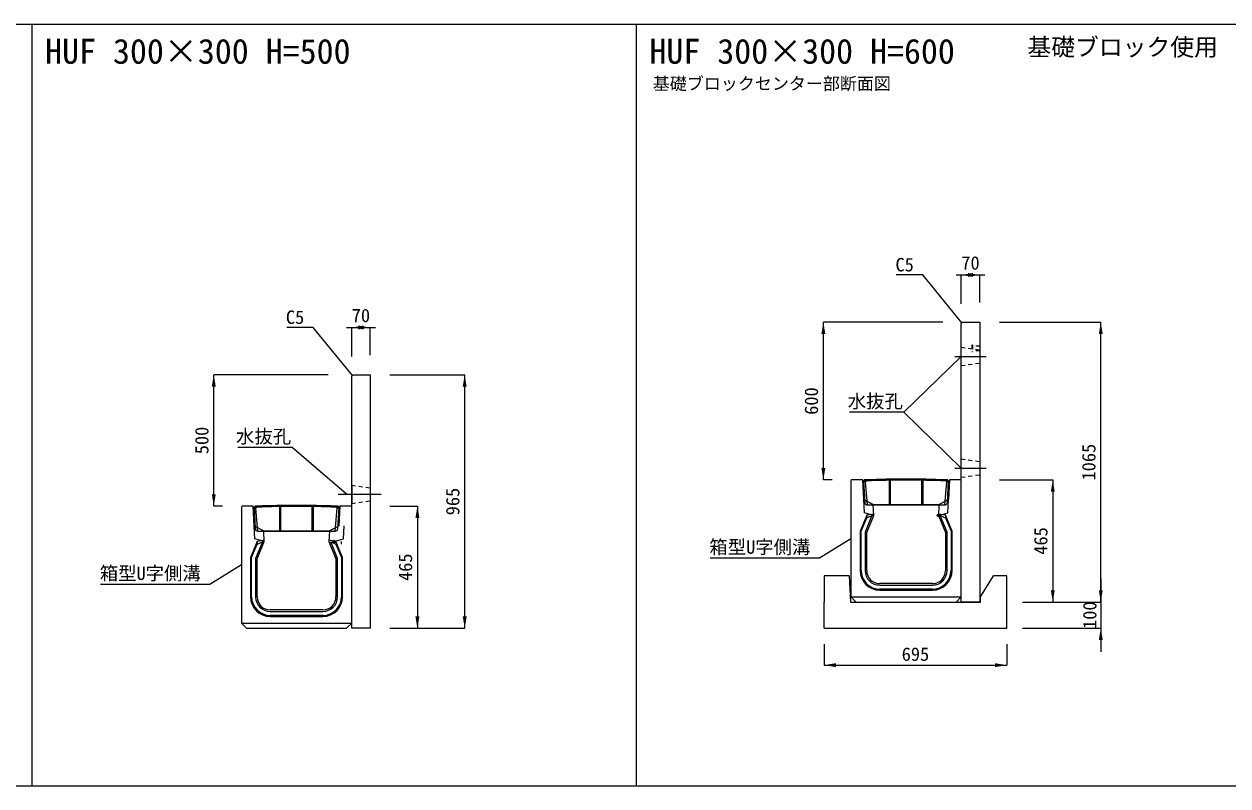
# Model space of a CAD drawing. Units: millimetres at full size. Extents: x 173025 to 194922, y 53822 to 64534.
# Drawn here: x 185692 to 190274, y 58179 to 61079 of the extents above; entities that cross this region are included whole.
import ezdxf
from ezdxf.enums import TextEntityAlignment as Align

# ---------------------------------------------------------------- set-up
doc = ezdxf.new("R2010")
doc.units = ezdxf.units.MM
doc.header["$LTSCALE"] = 20
doc.header["$PDMODE"] = 32
doc.header["$PDSIZE"] = 10
for name, pattern in [('DASHED', [7.5, 6, -1.5]), ('USER1', [28.575, 19.05, -3.175, 3.175, -3.175]), ('USER2', [1.35, 0.75, -0.6])]:
    doc.linetypes.add(name, pattern=pattern)
for name, color, linetype, lineweight in [('0_2', 7, 'Continuous', 20), ('パネックス', 2, 'Continuous', 13), ('図枠', 5, 'Continuous', 13), ('基礎ブロック', 2, 'Continuous', 13), ('寸法線', 7, 'Continuous', 13), ('引出線', 4, 'Continuous', 13), ('本体', 2, 'Continuous', 9), ('箱型U字側溝', 2, 'Continuous', 9), ('ｲﾝｻｰﾄ', 3, 'USER2', 9)]:
    doc.layers.add(name, color=color, linetype=linetype, lineweight=lineweight)
doc.layers.add('文字', color=7, linetype='Continuous')
doc.styles.add('ＭＳ ゴシック', font='')
doc.styles.get('ＭＳ ゴシック').set_extended_font_data('MS Gothic')

# ---------------------------------------------------------------- blocks, each defined once
blk = doc.blocks.new('filled_arrow')
at = {"color": 0, "linetype": 'Continuous', "lineweight": -2}
blk.add_solid([(7.5, 1.25), (0, 0), (7.5, -1.25)], dxfattribs=at)

msp = doc.modelspace()

# ---------------------------------------------------------------- hatches: boundary and pattern name
at = {"layer": '引出線'}
msp.add_hatch(color=256, dxfattribs=at).paths.add_polyline_path([(189258.93, 59813.91), (189257.68, 59813.05), (189258.02, 59812.69)])

# ---------------------------------------------------------------- linework, layer by layer
at = {"layer": 'パネックス'}
for p, q in [((189258.93, 59938.91), (189263.93, 59943.91)), ((189258.93, 58878.91), (189258.93, 59938.91)), ((189263.93, 59943.91), (189328.93, 59943.91)), ((189328.93, 59943.91), (189328.93, 58878.91)), ((186938.93, 59738.91), (186943.93, 59743.91)), ((186938.93, 59243.91), (186938.93, 59738.91)), ((186943.93, 59743.91), (187008.93, 59743.91)), ((187008.93, 59743.91), (187008.93, 58778.91)), ((189258.93, 59343.91), (189238.93, 59343.91)), ((186938.93, 59323.91), (186938.93, 59253.91)), ((186938.93, 58778.91), (186938.93, 59288.91)), ((189328.93, 58878.91), (189258.93, 58878.91)), ((187008.93, 58778.91), (186938.93, 58778.91))]:
    msp.add_line(p, q, dxfattribs=at)
at = {"layer": '図枠'}
for p, q in [((179921.93, 61078.91), (194921.93, 61078.91)), ((185721.93, 61078.91), (185721.93, 58178.91)), ((188021.93, 61078.91), (188021.93, 58178.91)), ((179921.93, 58178.91), (194921.93, 58178.91))]:
    msp.add_line(p, q, dxfattribs=at)
at = {"layer": '基礎ブロック'}
for p, q in [((188831.93, 58978.91), (188736.93, 58978.91)), ((188736.93, 58978.91), (188736.93, 58878.91)), ((188831.93, 58978.91), (188836.93, 58878.91)), ((189331.93, 58898.91), (189381.93, 58978.91)), ((189431.93, 58978.91), (189381.93, 58978.91)), ((189431.93, 58878.91), (189431.93, 58978.91)), ((188736.93, 58778.91), (188736.93, 58878.91)), ((188836.93, 58878.91), (189331.93, 58878.91)), ((189331.93, 58878.91), (189331.93, 58898.91)), ((189431.93, 58778.91), (189431.93, 58878.91)), ((188736.93, 58778.91), (189431.93, 58778.91))]:
    msp.add_line(p, q, dxfattribs=at)
at = {"layer": '寸法線'}
for p, q in [((189238.93, 60123.91), (189348.93, 60123.91)), ((189258.93, 60013.91), (189258.93, 60123.91)), ((189328.93, 60018.91), (189328.93, 60123.91)), ((188733.93, 59343.91), (188733.93, 59943.91)), ((189188.93, 59943.91), (188733.93, 59943.91)), ((189403.93, 59943.91), (189789.77, 59943.91)), ((189789.77, 58878.91), (189789.77, 59943.91)), ((186918.93, 59923.91), (187028.93, 59923.91)), ((186938.93, 59813.91), (186938.93, 59923.91)), ((187008.93, 59818.91), (187008.93, 59923.91)), ((186413.93, 59243.91), (186413.93, 59743.91)), ((186848.93, 59743.91), (186413.93, 59743.91)), ((187083.93, 59743.91), (187368.93, 59743.91)), ((187368.93, 58778.91), (187368.93, 59743.91)), ((188766.93, 59343.91), (188733.93, 59343.91)), ((189403.93, 59343.91), (189607.1, 59343.91)), ((189607.1, 59343.91), (189607.1, 58878.91)), ((186446.93, 59243.91), (186413.93, 59243.91)), ((187083.93, 59243.91), (187188.93, 59243.91)), ((187188.93, 59243.91), (187188.93, 58778.91)), ((189789.77, 58968.91), (189789.77, 58688.91)), ((189491.93, 58878.91), (189789.77, 58878.91)), ((189506.93, 58878.91), (189789.77, 58878.91)), ((189506.93, 58878.91), (189607.1, 58878.91)), ((187083.93, 58778.91), (187188.93, 58778.91)), ((187083.93, 58778.91), (187368.93, 58778.91)), ((189491.93, 58778.91), (189789.77, 58778.91)), ((188736.93, 58718.91), (188736.93, 58638.62)), ((189431.93, 58718.91), (189431.93, 58638.62)), ((188736.93, 58638.62), (189431.93, 58638.62))]:
    msp.add_line(p, q, dxfattribs=at)
at = {"layer": '寸法線', "linetype": 'USER1', "lineweight": 9}
for p, q in [((189233.93, 59813.91), (189353.93, 59813.91)), ((189233.93, 59388.91), (189353.93, 59388.91)), ((186887.07, 59288.91), (187050.78, 59288.91))]:
    msp.add_line(p, q, dxfattribs=at)
at = {"layer": '引出線'}
msp.add_line((189258.93, 59813.91), (189040, 59601.41), dxfattribs=at)
for points in [[(189261.43, 59941.41), (189112.44, 60123.91), (189011.62, 60123.91)], [(186941.43, 59741.41), (186792.44, 59923.91), (186691.62, 59923.91)], [(189258.93, 59388.91), (189040, 59601.41), (188833.24, 59601.41)], [(186918.93, 59288.91), (186711.96, 59467.36), (186505.19, 59467.36)], [(188838.93, 59119.91), (188718.72, 59045.63), (188303.22, 59045.63)], [(186518.93, 59019.91), (186398.72, 58945.63), (185983.22, 58945.63)]]:
    msp.add_lwpolyline(points, dxfattribs=at)
msp.add_lwpolyline([(189258.93, 59813.91), (189257.68, 59813.05), (189258.02, 59812.69)], close=True, dxfattribs=at)
at = {"layer": '本体', "linetype": 'USER2'}
for p, q in [((189258.93, 59848.91), (189328.93, 59838.91)), ((189258.93, 59778.91), (189328.93, 59788.91)), ((189258.93, 59423.91), (189328.93, 59413.91)), ((189258.93, 59353.91), (189328.93, 59363.91)), ((186938.93, 59323.91), (187008.93, 59313.91)), ((186938.93, 59253.91), (187008.93, 59263.91))]:
    msp.add_line(p, q, dxfattribs=at)
at = {"layer": '箱型U字側溝'}
for p, q in [((188887.13, 59339.77), (188897.99, 59339.77)), ((189199.84, 59339.77), (189210.7, 59339.77)), ((186567.13, 59239.77), (186577.99, 59239.77)), ((186879.84, 59239.77), (186890.7, 59239.77)), ((188899.05, 59209.38), (188899.17, 59199.25)), ((188918.93, 59207.71), (188925.93, 59208.91)), ((189178.92, 59207.71), (189171.93, 59208.91)), ((189198.81, 59209.38), (189198.68, 59199.25)), ((186579.05, 59109.38), (186579.17, 59099.25)), ((186598.93, 59107.71), (186605.93, 59108.91)), ((186878.92, 59107.71), (186871.93, 59108.91)), ((186898.81, 59109.38), (186898.68, 59099.25)), ((189148.93, 58948.91), (188948.93, 58948.91)), ((188948.93, 58942.91), (189148.93, 58942.91)), ((189148.93, 58927.91), (188948.93, 58927.91)), ((188948.93, 58923.91), (189148.93, 58923.91)), ((188838.93, 58898.91), (189258.93, 58898.91)), ((186828.93, 58848.91), (186628.93, 58848.91)), ((186628.93, 58842.91), (186828.93, 58842.91)), ((186518.93, 58798.91), (186938.93, 58798.91)), ((186828.93, 58827.91), (186628.93, 58827.91)), ((186628.93, 58823.91), (186828.93, 58823.91))]:
    msp.add_line(p, q, dxfattribs=at)
at = {"layer": '箱型U字側溝', "lineweight": 18}
for p, q in [((188901.46, 59248.77), (189196.37, 59248.77)), ((186581.46, 59148.77), (186876.37, 59148.77))]:
    msp.add_line(p, q, dxfattribs=at)
at = {"layer": '箱型U字側溝', "lineweight": 13}
for p, q in [((189148.93, 58948.91), (188948.93, 58948.91)), ((186828.93, 58848.91), (186628.93, 58848.91))]:
    msp.add_line(p, q, dxfattribs=at)
for points in [[(188923.93, 59248.91), (188887.93, 59268.91), (188883.93, 59343.91), (188841.93, 59343.91), (188838.93, 59340.91), (188838.93, 58898.91), (188858.93, 58878.91), (189238.93, 58878.91), (189258.93, 58898.91), (189258.93, 59340.91), (189255.93, 59343.91), (189213.93, 59343.91), (189209.93, 59268.91), (189173.93, 59248.91), (189171.93, 59208.91), (189198.93, 59143.91), (189198.93, 58998.91)], [(186603.93, 59148.91), (186567.93, 59168.91), (186563.93, 59243.91), (186521.93, 59243.91), (186518.93, 59240.91), (186518.93, 58798.91), (186538.93, 58778.91), (186918.93, 58778.91), (186938.93, 58798.91), (186938.93, 59240.91), (186935.93, 59243.91), (186893.93, 59243.91), (186889.93, 59168.91), (186853.93, 59148.91), (186851.93, 59108.91), (186878.93, 59043.91), (186878.93, 58898.91)], [(188898.93, 58998.91), (188898.93, 59143.91), (188925.93, 59208.91), (188923.93, 59248.91)], [(186578.93, 58898.91), (186578.93, 59043.91), (186605.93, 59108.91), (186603.93, 59148.91)]]:
    msp.add_lwpolyline(points, dxfattribs=at)
at = {"layer": '箱型U字側溝', "lineweight": 18}
for points in [[(188890.7, 59272.73), (188887.13, 59339.77), (188890.92, 59343.77)], [(188897.92, 59343.77), (188890.92, 59343.77), (188887.13, 59339.77), (188891.48, 59258.24)], [(189206.35, 59258.24), (189210.7, 59339.77), (189206.92, 59343.77), (189199.92, 59343.77)], [(189206.92, 59343.77), (189210.7, 59339.77), (189207.13, 59272.73)], [(186570.7, 59172.73), (186567.13, 59239.77), (186570.92, 59243.77)], [(186577.92, 59243.77), (186570.92, 59243.77), (186567.13, 59239.77), (186571.48, 59158.24)], [(186886.35, 59158.24), (186890.7, 59239.77), (186886.92, 59243.77), (186879.92, 59243.77)], [(186886.92, 59243.77), (186890.7, 59239.77), (186887.13, 59172.73)], [(189201.79, 59264.41), (189172.01, 59248.77), (188925.82, 59248.77), (188896.04, 59264.41)], [(186881.79, 59164.41), (186852.01, 59148.77), (186605.82, 59148.77), (186576.04, 59164.41)]]:
    msp.add_lwpolyline(points, dxfattribs=at)
at = {"layer": '箱型U字側溝', "color": 5}
for points in [[(188890.92, 59340.86), (188896.29, 59340.77), (188894.13, 59336.77), (188887.28, 59336.88)], [(189206.92, 59340.86), (189201.54, 59340.77), (189203.7, 59336.77), (189210.55, 59336.88)], [(186570.92, 59240.86), (186576.29, 59240.77), (186574.13, 59236.77), (186567.28, 59236.88)], [(186886.92, 59240.86), (186881.54, 59240.77), (186883.7, 59236.77), (186890.55, 59236.88)]]:
    msp.add_lwpolyline(points, close=True, dxfattribs=at)
at = {"layer": '箱型U字側溝', "color": 5, "linetype": 'DASHED'}
for points in [[(188901.98, 59248.77), (188894.13, 59336.77), (188897.92, 59343.77)], [(189195.85, 59248.77), (189203.7, 59336.77), (189199.92, 59343.77)], [(186581.98, 59148.77), (186574.13, 59236.77), (186577.92, 59243.77)], [(186875.85, 59148.77), (186883.7, 59236.77), (186879.92, 59243.77)]]:
    msp.add_lwpolyline(points, dxfattribs=at)
at = {"layer": '箱型U字側溝'}
for points in [[(188981.86, 59346.18), (188983.92, 59342.22), (188983.92, 59248.77)], [(188988.92, 59248.77), (188988.92, 59342.3), (188986.86, 59346.26)], [(189108.92, 59248.77), (189108.92, 59342.3), (189110.97, 59346.26)], [(189113.92, 59248.77), (189113.92, 59342.22), (189115.97, 59346.18)], [(186661.86, 59246.18), (186663.92, 59242.22), (186663.92, 59148.77)], [(186668.92, 59148.77), (186668.92, 59242.3), (186666.86, 59246.26)], [(186788.92, 59148.77), (186788.92, 59242.3), (186790.97, 59246.26)], [(186793.92, 59148.77), (186793.92, 59242.22), (186795.97, 59246.18)], [(188898.93, 58998.91), (188898.93, 59143.91), (188925.93, 59208.91), (188925.68, 59213.94), (188899.05, 59209.38), (188873.93, 59148.9), (188873.93, 58998.91)], [(188877.93, 58998.91), (188877.93, 59148.1), (188899.23, 59199.38), (188918.93, 59207.71), (188892.93, 59145.11), (188892.93, 58998.91)], [(189223.93, 58998.91), (189223.93, 59148.9), (189198.81, 59209.38), (189172.18, 59213.94), (189171.93, 59208.91), (189198.93, 59143.91), (189198.93, 58998.91)], [(189178.92, 59207.71), (189198.68, 59199.25), (189219.93, 59148.1), (189219.93, 58998.91)], [(189204.93, 58998.91), (189204.93, 59145.11), (189178.92, 59207.71)], [(186578.93, 58898.91), (186578.93, 59043.91), (186605.93, 59108.91), (186605.68, 59113.94), (186579.05, 59109.38), (186553.93, 59048.9), (186553.93, 58898.91)], [(186557.93, 58898.91), (186557.93, 59048.1), (186579.23, 59099.38), (186598.93, 59107.71), (186572.93, 59045.11), (186572.93, 58898.91)], [(186903.93, 58898.91), (186903.93, 59048.9), (186878.81, 59109.38), (186852.18, 59113.94), (186851.93, 59108.91), (186878.93, 59043.91), (186878.93, 58898.91)], [(186858.92, 59107.71), (186878.68, 59099.25), (186899.93, 59048.1), (186899.93, 58898.91)], [(186884.93, 58898.91), (186884.93, 59045.11), (186858.92, 59107.71)]]:
    msp.add_lwpolyline(points, dxfattribs=at)
at = {"layer": '箱型U字側溝', "linetype": 'DASHED', "lineweight": 13}
for points in [[(188925.93, 59208.91), (188890.59, 59218.91), (188887.93, 59268.91)], [(189171.93, 59208.91), (189207.26, 59218.91), (189209.93, 59268.91)], [(186605.93, 59108.91), (186570.59, 59118.91), (186567.93, 59168.91)], [(186871.93, 59108.91), (186907.26, 59118.91), (186909.93, 59168.91)]]:
    msp.add_lwpolyline(points, dxfattribs=at)
at = {"layer": '箱型U字側溝', "lineweight": 18}
for centre, radius, start, end in [((189048.92, 55545.1), 3801.67, 87.72365, 92.27635), ((186728.92, 55445.1), 3801.67, 87.72365, 92.27635), ((188900.69, 59273.26), 10, 183.05288, 242.29297), ((188901.46, 59258.77), 10, 183.05288, 270), ((189196.37, 59258.77), 10, 270, 356.94712), ((189197.14, 59273.26), 10, 297.70703, 356.94712), ((186580.69, 59173.26), 10, 183.05288, 242.29297), ((186581.46, 59158.77), 10, 183.05288, 270), ((186876.37, 59158.77), 10, 270, 356.94712), ((186877.14, 59173.26), 10, 297.70703, 356.94712)]:
    msp.add_arc(centre, radius, start, end, dxfattribs=at)
at = {"layer": '箱型U字側溝'}
for centre, radius, start, end in [((189048.92, 55545.1), 3797.67, 87.72245, 92.27755), ((186728.92, 55445.1), 3797.67, 87.72245, 92.27755), ((188948.93, 58998.91), 75, 180, 270), ((188948.93, 58998.91), 71, 180, 270), ((188948.93, 58998.91), 56, 180, 270), ((188948.93, 58998.91), 50, 180, 270), ((189148.93, 58998.91), 71, 270, 0), ((189148.93, 58998.91), 56, 270, 0), ((189148.93, 58998.91), 75, 270, 0), ((189148.93, 58998.91), 50, 270, 0), ((186628.93, 58898.91), 75, 180, 270), ((186628.93, 58898.91), 71, 180, 270), ((186628.93, 58898.91), 56, 180, 270), ((186628.93, 58898.91), 50, 180, 270), ((186828.93, 58898.91), 71, 270, 0), ((186828.93, 58898.91), 56, 270, 0), ((186828.93, 58898.91), 75, 270, 0), ((186828.93, 58898.91), 50, 270, 0)]:
    msp.add_arc(centre, radius, start, end, dxfattribs=at)
at = {"layer": '箱型U字側溝', "lineweight": 13}
for centre, start, end in [((188948.93, 58998.91), 180, 270), ((189148.93, 58998.91), 270, 0), ((186628.93, 58898.91), 180, 270), ((186828.93, 58898.91), 270, 0)]:
    msp.add_arc(centre, 50, start, end, dxfattribs=at)
at = {"layer": '箱型U字側溝'}
for p in [(189171.93, 59208.91), (186871.93, 59108.91)]:
    msp.add_point(p, dxfattribs=at)
at = {"layer": 'ｲﾝｻｰﾄ'}
for p, q in [((189301.93, 59856.41), (189298.93, 59856.41)), ((189298.93, 59856.41), (189298.93, 59831.41)), ((189301.93, 59856.41), (189301.93, 59831.41)), ((189328.93, 59852.41), (189301.93, 59852.41)), ((189328.93, 59852.42), (189328.93, 59835.41)), ((189301.93, 59831.41), (189298.93, 59831.41)), ((189328.93, 59835.41), (189301.93, 59835.41))]:
    msp.add_line(p, q, dxfattribs=at)

# ---------------------------------------------------------------- block references
at = {"layer": '寸法線', "xscale": 6, "yscale": 6}
for p in [(189258.93, 60123.91), (186938.93, 59923.91), (188736.93, 58638.62)]:
    msp.add_blockref('filled_arrow', p, dxfattribs=at)
for p, rotation in [((189328.93, 60123.91), 180), ((187008.93, 59923.91), 180), ((188733.93, 59943.91), 270), ((189789.77, 59943.91), 270), ((186413.93, 59743.91), 270), ((187368.93, 59743.91), 270), ((188733.93, 59343.91), 90), ((189607.1, 59343.91), 270), ((186413.93, 59243.91), 90), ((187188.93, 59243.91), 270), ((189607.1, 58878.91), 90), ((189789.77, 58878.91), 90), ((189789.77, 58878.91), 90), ((187188.93, 58778.91), 90), ((187368.93, 58778.91), 90), ((189789.77, 58778.91), 270), ((189431.93, 58638.62), 180)]:
    msp.add_blockref('filled_arrow', p, dxfattribs=dict(at, rotation=rotation))
at = {"layer": '引出線', "xscale": 0.2, "yscale": 0.2}
for p, rotation in [((189261.43, 59941.41), 129.2), ((186941.43, 59741.41), 129.2), ((189258.93, 59388.91), 135.9), ((186918.93, 59288.91), 139.2), ((188838.93, 59119.91), 211.7), ((186518.93, 59019.91), 211.7)]:
    msp.add_blockref('filled_arrow', p, dxfattribs=dict(at, rotation=rotation))

# ---------------------------------------------------------------- texts
at = {"layer": '0_2', "style": 'ＭＳ ゴシック'}
msp.add_text('基礎ブロックセンター部断面図', height=47.47, dxfattribs=at).set_placement((188084.69, 60814.49), align=Align.BOTTOM_LEFT)
at = {"layer": '寸法線', "style": 'ＭＳ ゴシック'}
for s, p in [('70', (189293.93, 60169.66)), ('70', (186973.93, 59969.66)), ('695', (189084.43, 58680.62))]:
    msp.add_text(s, height=51.27, dxfattribs=at).set_placement(p, align=Align.MIDDLE_CENTER)
for s, p in [('600', (188688.18, 59643.91)), ('500', (186368.18, 59493.91)), ('1065', (189744.02, 59411.41)), ('965', (187323.18, 59261.41)), ('465', (189561.35, 59111.41)), ('465', (187143.18, 59011.41)), ('100', (189747.77, 58828.91))]:
    msp.add_text(s, height=51.27, rotation=90, dxfattribs=at).set_placement(p, align=Align.MIDDLE_CENTER)
at = {"layer": '引出線', "style": 'ＭＳ ゴシック'}
for s, p in [('C5', (189043.28, 60188.71)), ('C5', (186723.28, 59988.71)), ('箱型U字側溝', (188492.22, 59114)), ('箱型U字側溝', (186172.22, 59014))]:
    msp.add_text(s, height=51.27, dxfattribs=at).set_placement(p, align=Align.TOP_CENTER)
for p in [(189036.63, 59668.96), (186708.59, 59534.9)]:
    msp.add_text('水抜孔', height=51.27, dxfattribs=at).set_placement(p, align=Align.TOP_RIGHT)
at = {"layer": '文字', "style": 'ＭＳ ゴシック'}
msp.add_text('基礎ブロック使用', height=66.46, dxfattribs=at).set_placement((190235.75, 60938.26), align=Align.BOTTOM_RIGHT)
for s, p in [('HUF 300×300 H=500', (185771.93, 60899.41)), ('HUF 300×300 H=600', (188071.93, 60899.41))]:
    msp.add_text(s, height=94.94, dxfattribs=at).set_placement(p, align=Align.BOTTOM_LEFT)

doc.saveas('drawing.dxf')
